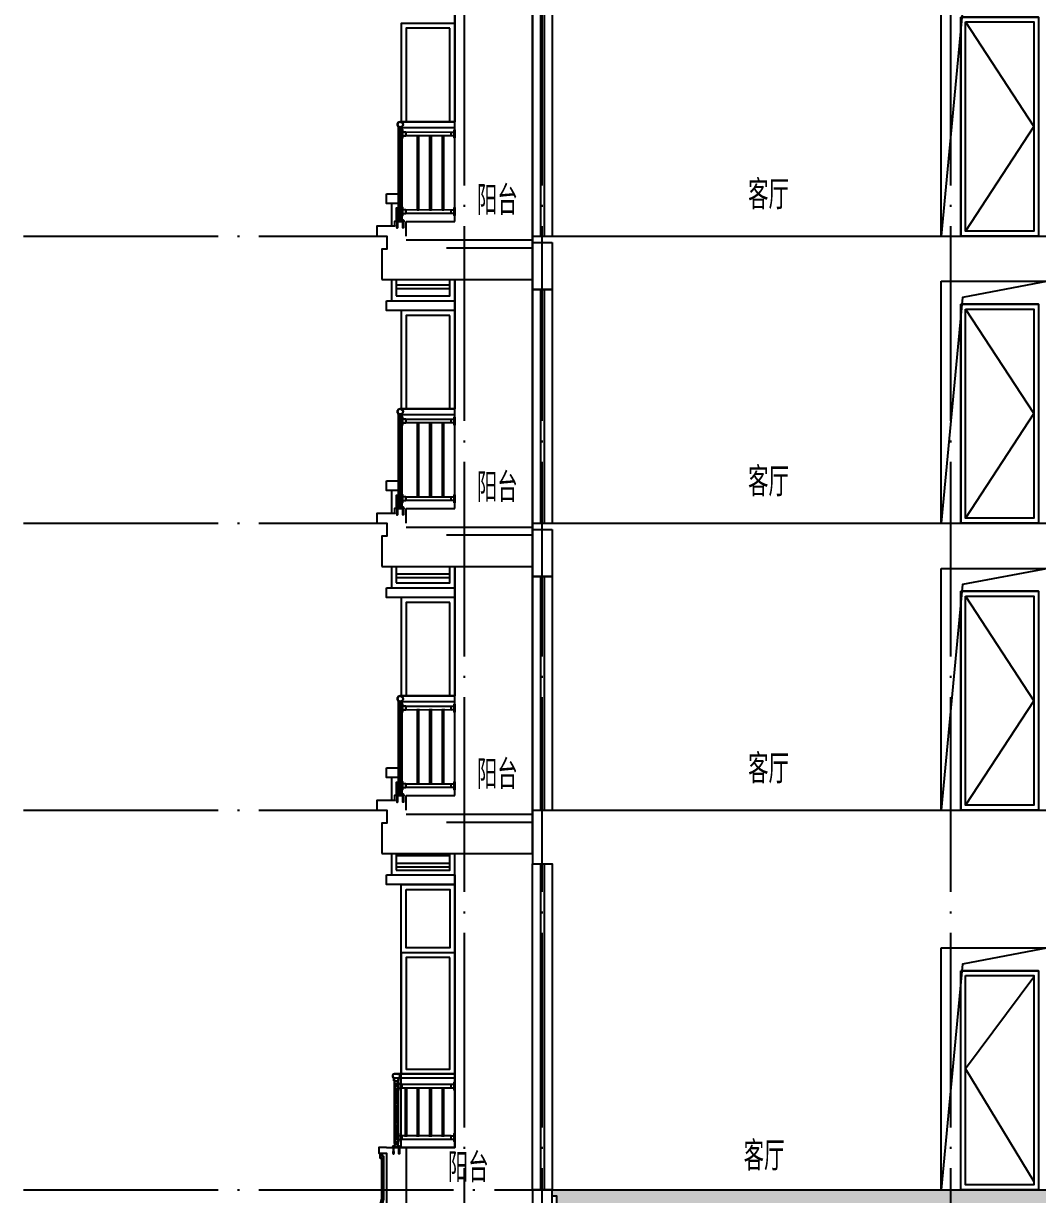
# Model space of a CAD drawing. Extents: x -12446 to 284554, y -295110 to 165007.
# Drawn here: x 242950 to 253372, y -255057 to -243022 of the extents above; entities that cross this region are included whole.
import ezdxf

# ---------------------------------------------------------------- set-up
doc = ezdxf.new("R2010")
doc.units = 0
doc.header["$LTSCALE"] = 1000
for name, pattern in [('AX-14-E$0$CENTER', [2, 1.25, -0.25, 0.25, -0.25]), ('AX-14-E$0$DOTE', [2.42, 2, -0.2, 0.02, -0.2]), ('AX-14-E$0$HIDDEN', [0.375, 0.25, -0.125])]:
    doc.linetypes.add(name, pattern=pattern)
doc.layers.get('0').update_dxf_attribs({"linetype": 'CONTINUOUS'})
doc.layers.get('Defpoints').update_dxf_attribs({"linetype": 'CONTINUOUS'})
for name, color, linetype in [('A-Anno-Note', 241, 'CONTINUOUS'), ('AX-14-E$0$A-Detl-Fine', 152, 'CONTINUOUS'), ('AX-14-E$0$A-Detl-Patt', 8, 'CONTINUOUS'), ('AX-14-E$0$A-Detl-Thin', 131, 'CONTINUOUS'), ('AX-14-E$0$A-elev-HRAL', 61, 'CONTINUOUS'), ('AX-14-E$0$A-TEXT', 7, 'CONTINUOUS'), ('AX-14-E$0$A-Wall', 2, 'CONTINUOUS'), ('AX-14-E$0$Ax-T-D00$0$Ax-T-D$0$Ax-T-GC$0$A-Detl-Medm', 40, 'CONTINUOUS'), ('AX-14-E$0$Ax-T-D00$0$Ax-T-D$0$Ax-T-GC$0$Ax-D17-01~02-D01~05$0$A-Detl-Thin', 131, 'CONTINUOUS'), ('AX-14-E$0$Ax-T-D00$0$Ax-T-D$0$埋件', 252, 'CONTINUOUS'), ('AX-14-E$0$Ax-T-D00$0$Ax-T-D$0$栏杆型材', 82, 'CONTINUOUS'), ('AX-14-E$0$AX-T-LMCZ-Z$1$AX-13-E01-E03$0$家具与填充', 251, 'CONTINUOUS'), ('AX-14-E$0$HATCH', 8, 'CONTINUOUS'), ('AX-14-E$0$埋件', 252, 'CONTINUOUS'), ('AX-14-E$0$栏杆型材', 82, 'CONTINUOUS'), ('AX-14-E$0$阳台栏杆扶手', 82, 'CONTINUOUS')]:
    doc.layers.add(name, color=color, linetype=linetype)
doc.layers.add('AX-14-E$0$A-Grid', color=222, linetype='AX-14-E$0$DOTE', plot=False)
doc.layers.add('AX-14-E$0$花形线', color=241, linetype='CONTINUOUS', lineweight=15)
doc.styles.add('AX-14-E$0$SZUL_HZ', font='xcsg.shx', dxfattribs={"width": 0.8, "bigfont": 'HZTXT.shx'})
pattern_1 = [(45, (-121396.7864, -21230.2084), (-3.36759605, 3.36759605), []), (45, (-121394.5413, -21230.2084), (-3.36759605, 3.36759605), [])]

# ---------------------------------------------------------------- blocks, each defined once
blk = doc.blocks.new('AX-14-E$0$aweyhregwe3yeha')
at = {"layer": 'AX-14-E$0$AX-T-LMCZ-Z$1$AX-13-E01-E03$0$家具与填充'}
h = blk.add_hatch(dxfattribs=at)
h.set_pattern_fill('ANSI32', color=256, scale=24, angle=135)
h.set_pattern_definition([(180, (0, 0), (-1e-14, -114.3), []), (180, (-38.1, 38.1), (-1e-14, -114.3), [])])
h.paths.add_polyline_path([(349622, 149885), (350172, 149885), (350172, 150785), (349622, 150785)])
at = {"layer": 'AX-14-E$0$A-Detl-Fine'}
blk.add_lwpolyline([(349622, 149885), (350172, 149885), (350172, 150785), (349622, 150785)], close=True, dxfattribs=at)
at = {"layer": 'AX-14-E$0$A-Detl-Thin'}
for points in [[(349522, 150935), (350222, 150935), (350222, 150835), (349522, 150835)], [(349572, 149835), (350222, 149835), (350222, 150835), (349572, 150835)], [(349522, 149835), (350222, 149835), (350222, 149735), (349522, 149735)]]:
    blk.add_lwpolyline(points, close=True, dxfattribs=at)
blk = doc.blocks.new('AX-14-E$0$Ax-T-D00$0$Ax-T-D$0$M8X80膨胀螺丝')
at = {"layer": 'AX-14-E$0$Ax-T-D00$0$Ax-T-D$0$埋件'}
for p, q in [((-3, 9), (3, 9)), ((-3, -6), (-3, 0)), ((-2, 3), (-2, 6)), ((2, 3), (2, 6)), ((3, -6), (3, 0))]:
    blk.add_line(p, q, dxfattribs=at)
for points in [[(6, 0), (-6, 0), (-6, 1), (6, 1)], [(2, -68), (2, -48), (3, -48), (3, -68), (4, -68), (4, -62), (4, -6), (-4, -6), (-4, -62), (-4, -68), (-3, -68), (-3, -48), (-2, -48), (-2, -68)]]:
    blk.add_lwpolyline(points, close=True, dxfattribs=at)
blk.add_lwpolyline([(3, 3, 0.152179), (4, 3, 0.414214), (5, 3), (5, 6, 0.414214), (4, 6, 0.152179), (3, 6, 0.414214), (2, 6, 0.414214), (2, 6, 0.106972), (-2, 6, 0.414214), (-2, 6, 0.414214), (-3, 6, 0.163695), (-4, 6, 0.414214), (-5, 6), (-5, 3, 0.414214), (-4, 3, 0.163695), (-3, 3, 0.414214), (-2, 3, 0.414214), (-2, 3, 0.106972), (2, 3, 0.414214), (2, 3, 0.414214)], format="xyb", close=True, dxfattribs=at)
for points in [[(5, 1), (5, 2), (-5, 2), (-5, 1)], [(-3, 7), (-3, 9), (-2, 9), (2, 9), (3, 9), (3, 7)], [(-3, -68), (-3, -71), (3, -71), (3, -68)]]:
    blk.add_lwpolyline(points, dxfattribs=at)
for points in [[(4, 7, -0.133077), (3, 7), (-3, 7, -0.130908), (-4, 7)], [(4, 3, 0.133077), (3, 2), (-3, 2, 0.130908), (-4, 3)]]:
    blk.add_lwpolyline(points, format="xyb", dxfattribs=at)
at = {"layer": 'Defpoints', "color": 1}
blk.add_line((0, -76), (0, 14), dxfattribs=at)
blk = doc.blocks.new('AX-14-E$0$Ax-T-D00$0$Ax-T-D$0$80X80X5钢片')
at = {"layer": 'AX-14-E$0$Ax-T-D00$0$Ax-T-D$0$埋件'}
h = blk.add_hatch(dxfattribs=at)
h.set_pattern_fill('ANSI32', color=256)
h.set_pattern_definition(pattern_1)
h.paths.add_polyline_path([(-40, 0), (40, 0), (40, 5), (-40, 5)])
blk.add_lwpolyline([(-40, 0), (40, 0), (40, 5), (-40, 5)], close=True, dxfattribs=at)
blk = doc.blocks.new('AX-14-E$0$32固定座立面')
at = {"layer": 'AX-14-E$0$栏杆型材', "color": 6, "linetype": 'Continuous'}
blk.add_line((-7, -22), (-7, 22), dxfattribs=at)
blk.add_lwpolyline([(-7, -22, 0.41166), (-10, -19), (-36, -19, -0.41166), (-37, -18), (-37, 18, -0.41166), (-36, 19), (-10, 19, 0.41166), (-7, 22), (-7, 39, -0.41166), (-5, 41), (0, 41), (0, -41), (-5, -41, -0.41166), (-7, -39)], format="xyb", close=True, dxfattribs=at)
blk = doc.blocks.new('AX-14-E$0$1RSFSFSGR5')
at = {"layer": 'AX-14-E$0$A-Detl-Patt'}
blk.add_lwpolyline([(345264, 445643), (344383, 445477), (344164, 443158)], dxfattribs=at)
at = {"layer": 'AX-14-E$0$A-Detl-Thin'}
for p, q in [((339964, 446043), (340164, 446043)), ((340164, 446043), (340164, 445558)), ((340044, 445558), (340044, 443158)), ((340084, 445558), (340084, 443158)), ((340164, 445558), (340164, 443158)), ((344164, 443158), (344164, 445643)), ((344164, 445643), (345264, 445643)), ((344164, 443158), (344164, 445643)), ((345164, 445408), (344364, 445408)), ((344364, 445408), (344364, 443158)), ((344414, 445358), (345114, 444283)), ((345114, 444283), (344414, 443208)), ((340164, 443158), (348164, 443158)), ((339964, 442608), (340164, 442608))]:
    blk.add_line(p, q, dxfattribs=at)
for points in [[(344364, 445408), (345164, 445408), (345164, 443158), (344364, 443158)], [(344414, 445358), (345114, 445358), (345114, 443208), (344414, 443208)]]:
    blk.add_lwpolyline(points, close=True, dxfattribs=at)
at = {"layer": 'AX-14-E$0$A-TEXT', "linetype": 'Continuous', "style": 'AX-14-E$0$SZUL_HZ', "width": 0.7}
blk.add_text('客厅', height=300, dxfattribs=at).set_placement((342179, 443433))
blk.add_wipeout([(338415, 442713), (339964, 442713), (339964, 445663), (339164, 445663), (339164, 444333), (338604, 444333), (338584, 444325), (338575, 444304), (338584, 444283), (338584, 443308), (338544, 443308), (338544, 443258), (338365, 443258), (338365, 443158), (338465, 443158), (338465, 443023), (338415, 443023)]).dxf.layer = 'AX-14-E$0$A-Detl-Thin'
at = {"layer": 'AX-14-E$0$Ax-T-D00$0$Ax-T-D$0$Ax-T-GC$0$Ax-D17-01~02-D01~05$0$A-Detl-Thin'}
h = blk.add_hatch(dxfattribs=at)
h.set_pattern_fill('ANSI32', color=256, style=0)
h.set_pattern_definition([(45, (214579.9354, 422462.778), (-3.36759605, 3.36759605), []), (45, (214582.1804, 422462.778), (-3.36759605, 3.36759605), [])])
edge = h.paths.add_edge_path(flags=17)
edge.add_arc((338604, 444304), 27.5, 0, 360)
edge = h.paths.add_edge_path()
edge.add_arc((338604, 444304), 29, 0, 360)
h = blk.add_hatch(dxfattribs=at)
h.set_pattern_fill('ANSI32', color=5, style=0)
h.set_pattern_definition([(45, (214579.9354, 422567.778), (-3.36759605, 3.36759605), []), (45, (214582.1804, 422567.778), (-3.36759605, 3.36759605), [])])
h.paths.add_polyline_path([(338618, 444250), (338591, 444250), (338591, 444277), (338618, 444277)], flags=16)
h.paths.add_polyline_path([(338619, 444248), (338589, 444248), (338589, 444278), (338619, 444278)])
h = blk.add_hatch(dxfattribs=at)
h.set_pattern_fill('ANSI32', color=256, style=0)
h.set_pattern_definition([(45, (214579.9354, 422436.778), (-3.36759605, 3.36759605), []), (45, (214582.1804, 422436.778), (-3.36759605, 3.36759605), [])])
h.paths.add_polyline_path([(338618, 443320), (338591, 443320), (338591, 443337), (338618, 443337)], flags=16)
h.paths.add_polyline_path([(338619, 443318), (338589, 443318), (338589, 443338), (338619, 443338)])
at = {"layer": 'AX-14-E$0$A-Detl-Thin'}
for p, q in [((339964, 445558), (339964, 446043)), ((339164, 443308), (339164, 445663)), ((340164, 445558), (339964, 445558)), ((339964, 445558), (339964, 443158)), ((338664, 443158), (338664, 443308)), ((338664, 443308), (339164, 443308)), ((339964, 443158), (339964, 443033)), ((339964, 443158), (340164, 443158)), ((338664, 443118), (339964, 443118)), ((339964, 443033), (339079, 443033)), ((339964, 443093), (339964, 442608)), ((338664, 442713), (339164, 442713))]:
    blk.add_line(p, q, dxfattribs=at)
blk.add_lwpolyline([(338415, 442713), (339964, 442713), (339964, 445663), (339164, 445663), (339164, 444333), (338604, 444333), (338584, 444325), (338575, 444304), (338584, 444283), (338584, 443308), (338544, 443308), (338544, 443258), (338365, 443258), (338365, 443158), (338465, 443158), (338465, 443023), (338415, 443023)], close=True, dxfattribs=at)
at = {"layer": 'AX-14-E$0$A-elev-HRAL', "ltscale": 10}
for points in [[(338799, 444191, -0.414214), (338800, 444191), (338800, 444189, -0.414214), (338799, 444188), (338774, 444188, -0.414214), (338774, 444189), (338774, 444191, -0.414214), (338774, 444191)], [(338928, 444191, -0.414214), (338929, 444191), (338929, 444189, -0.414214), (338928, 444188), (338903, 444188, -0.414214), (338903, 444189), (338903, 444191, -0.414214), (338903, 444191)], [(339057, 444191, -0.414214), (339058, 444191), (339058, 444189, -0.414214), (339057, 444188), (339032, 444188, -0.414214), (339032, 444189), (339032, 444191, -0.414214), (339032, 444191)]]:
    blk.add_lwpolyline(points, format="xyb", close=True, dxfattribs=at)
for points in [[(338777, 443428), (338796, 443428), (338796, 444188), (338777, 444188)], [(338906, 443428), (338925, 443428), (338925, 444188), (338906, 444188)], [(339035, 443428), (339054, 443428), (339054, 444188), (339035, 444188)]]:
    blk.add_lwpolyline(points, close=True, dxfattribs=at)
at = {"layer": 'AX-14-E$0$Ax-T-D00$0$Ax-T-D$0$Ax-T-GC$0$Ax-D17-01~02-D01~05$0$A-Detl-Thin'}
for points in [[(338584, 444283), (338584, 443338), (338624, 443338), (338624, 444283)], [(338624, 444278), (338624, 444275)]]:
    blk.add_lwpolyline(points, dxfattribs=at)
at = {"layer": 'AX-14-E$0$Ax-T-D00$0$Ax-T-D$0$Ax-T-GC$0$Ax-D17-01~02-D01~05$0$A-Detl-Thin', "color": 5}
for points in [[(338619, 444248), (338589, 444248), (338589, 444278), (338619, 444278)], [(338618, 444250), (338591, 444250), (338591, 444277), (338618, 444277)], [(338594, 443338), (338614, 443338), (338614, 444248), (338594, 444248)]]:
    blk.add_lwpolyline(points, close=True, dxfattribs=at)
at = {"layer": 'AX-14-E$0$Ax-T-D00$0$Ax-T-D$0$Ax-T-GC$0$Ax-D17-01~02-D01~05$0$A-Detl-Thin'}
for points in [[(338584, 443313), (338624, 443313), (338624, 443338), (338584, 443338)], [(338619, 443318), (338589, 443318), (338589, 443338), (338619, 443338)], [(338618, 443320), (338591, 443320), (338591, 443337), (338618, 443337)]]:
    blk.add_lwpolyline(points, close=True, dxfattribs=at)
for radius in [29, 27.5]:
    blk.add_circle((338604, 444304), radius, dxfattribs=at)
at = {"layer": 'AX-14-E$0$栏杆型材'}
for p, q in [((338604, 444333), (339164, 444333)), ((338604, 444275), (339164, 444275))]:
    blk.add_line(p, q, dxfattribs=at)
for points in [[(339127, 444223), (338661, 444224), (338661, 444192), (339127, 444191)], [(339127, 443425), (338661, 443426), (338661, 443394), (339127, 443393)]]:
    blk.add_lwpolyline(points, close=True, dxfattribs=at)
at = {"layer": 'AX-14-E$0$A-elev-HRAL', "extrusion": (0, 0, -1), "zscale": -1}
for p in [(-338624, 444208), (-338624, 443410)]:
    blk.add_blockref('AX-14-E$0$32固定座立面', p, dxfattribs=at)
at = {"layer": 'AX-14-E$0$A-elev-HRAL'}
for p in [(339164, 444207), (339164, 443409)]:
    blk.add_blockref('AX-14-E$0$32固定座立面', p, dxfattribs=at)
at = {"layer": 'AX-14-E$0$Ax-T-D00$0$Ax-T-D$0$Ax-T-GC$0$A-Detl-Medm', "linetype": 'Continuous'}
blk.add_blockref('AX-14-E$0$Ax-T-D00$0$Ax-T-D$0$M8X80膨胀螺丝', (338574, 443313), dxfattribs=at)
at = {"layer": 'AX-14-E$0$Ax-T-D00$0$Ax-T-D$0$Ax-T-GC$0$A-Detl-Medm', "linetype": 'Continuous', "xscale": -1}
blk.add_blockref('AX-14-E$0$Ax-T-D00$0$Ax-T-D$0$M8X80膨胀螺丝', (338634, 443313), dxfattribs=at)
at = {"layer": 'AX-14-E$0$Ax-T-D00$0$Ax-T-D$0$栏杆型材'}
blk.add_blockref('AX-14-E$0$Ax-T-D00$0$Ax-T-D$0$80X80X5钢片', (338604, 443308), dxfattribs=at)
at = {"layer": 'AX-14-E$0$A-TEXT', "linetype": 'Continuous', "style": 'AX-14-E$0$SZUL_HZ', "width": 0.7}
blk.add_text('阳台', height=300, dxfattribs=at).set_placement((339392, 443375))
blk = doc.blocks.new('AX-14-E$0$M8X80膨胀螺丝')
at = {"layer": 'AX-14-E$0$埋件'}
for p, q in [((-3, 9), (3, 9)), ((-3, -6), (-3, 0)), ((-2, 3), (-2, 6)), ((2, 3), (2, 6)), ((3, -6), (3, 0))]:
    blk.add_line(p, q, dxfattribs=at)
for points in [[(6, 0), (-6, 0), (-6, 1), (6, 1)], [(2, -68), (2, -48), (3, -48), (3, -68), (4, -68), (4, -62), (4, -6), (-4, -6), (-4, -62), (-4, -68), (-3, -68), (-3, -48), (-2, -48), (-2, -68)]]:
    blk.add_lwpolyline(points, close=True, dxfattribs=at)
blk.add_lwpolyline([(3, 3, 0.152179), (4, 3, 0.414214), (5, 3), (5, 6, 0.414214), (4, 6, 0.152179), (3, 6, 0.414214), (2, 6, 0.414214), (2, 6, 0.106972), (-2, 6, 0.414214), (-2, 6, 0.414214), (-3, 6, 0.163695), (-4, 6, 0.414214), (-5, 6), (-5, 3, 0.414214), (-4, 3, 0.163695), (-3, 3, 0.414214), (-2, 3, 0.414214), (-2, 3, 0.106972), (2, 3, 0.414214), (2, 3, 0.414214)], format="xyb", close=True, dxfattribs=at)
for points in [[(5, 1), (5, 2), (-5, 2), (-5, 1)], [(-3, 7), (-3, 9), (-2, 9), (2, 9), (3, 9), (3, 7)], [(-3, -68), (-3, -71), (3, -71), (3, -68)]]:
    blk.add_lwpolyline(points, dxfattribs=at)
for points in [[(4, 7, -0.133077), (3, 7), (-3, 7, -0.130908), (-4, 7)], [(4, 3, 0.133077), (3, 2), (-3, 2, 0.130908), (-4, 3)]]:
    blk.add_lwpolyline(points, format="xyb", dxfattribs=at)
at = {"layer": 'Defpoints', "color": 1}
blk.add_line((0, -76), (0, 14), dxfattribs=at)
blk = doc.blocks.new('AX-14-E$0$80X80X5钢片')
at = {"layer": 'AX-14-E$0$埋件'}
h = blk.add_hatch(dxfattribs=at)
h.set_pattern_fill('ANSI32', color=256)
h.set_pattern_definition(pattern_1)
h.paths.add_polyline_path([(-40, 0), (40, 0), (40, 5), (-40, 5)])
blk.add_lwpolyline([(-40, 0), (40, 0), (40, 5), (-40, 5)], close=True, dxfattribs=at)
blk = doc.blocks.new('AX-14-E$0$32固定座平面')
at = {"layer": 'AX-14-E$0$A-elev-HRAL'}
for p, q in [((-19, 22), (-19, -22)), ((19, 22), (-19, 22)), ((19, 19), (-19, 19)), ((-3, 28), (-3, 33)), ((3, 28), (3, 33)), ((19, 22), (19, -22)), ((19, -19), (-19, -19)), ((19, -22), (-19, -22)), ((-3, -28), (-3, -32)), ((3, -28), (3, -32))]:
    blk.add_line(p, q, dxfattribs=at)
blk.add_lwpolyline([(-16, -16), (16, -16), (16, 16), (-16, 16)], close=True, dxfattribs=at)
for centre in [(0, 30), (0, -30)]:
    blk.add_circle(centre, 8.48, dxfattribs=at)
for centre, radius, start, end in [((0, 22), 19.3, 0.1482, 179.8518), ((0, 33), 3.49, 0, 180), ((0, 28), 3.49, 180, 0), ((0, -22), 19.3, 180.1482, 359.8518), ((0, -28), 3.49, 0, 180), ((0, -32), 3.49, 180, 0)]:
    blk.add_arc(centre, radius, start, end, dxfattribs=at)
blk = doc.blocks.new('AX-14-E$0$40固定侧立面图')
at = {"layer": 'AX-14-E$0$A-elev-HRAL', "linetype": 'Continuous'}
for p, q in [((-25, 0), (25, 0)), ((-24, -30), (-25, 0)), ((25, 0), (24, -30)), ((-23, -31), (23, -31)), ((23, -30), (23, -31))]:
    blk.add_line(p, q, dxfattribs=at)
at = {"layer": 'AX-14-E$0$A-elev-HRAL', "linetype": 'AX-14-E$0$HIDDEN'}
for p, q in [((-25, -1), (25, -1)), ((21, -3), (-21, -3)), ((-21, -3), (-21, -31)), ((-8, -1), (-8, -1)), ((-8, -1), (-8, -1)), ((-8, -1), (-8, -1)), ((-8, -1), (-8, -1)), ((-8, -1), (-1, -1)), ((-7, -1), (-7, -1)), ((-7, -1), (-7, -1)), ((-7, -1), (-7, -1)), ((-7, -1), (-7, -1)), ((-6, -1), (-6, -1)), ((-6, -1), (-6, -1)), ((-6, -1), (-6, -1)), ((-6, -1), (-6, -1)), ((-6, -1), (-6, -1)), ((-5, -1), (-5, -1)), ((-5, -1), (-5, -1)), ((-5, -1), (-5, -1)), ((-5, -1), (-5, -1)), ((-5, -1), (-5, -1)), ((-5, -1), (-5, -1)), ((-4, -1), (-4, -1)), ((-4, -1), (-4, -1)), ((-4, -1), (-4, -1)), ((-3, -1), (-3, -1)), ((-3, -1), (-3, -1)), ((-3, -1), (-3, -1)), ((-3, -1), (-3, -1)), ((-3, -1), (-3, -1)), ((-2, -1), (-2, -1)), ((-2, -1), (-2, -1)), ((-2, -1), (-2, -1)), ((-2, -1), (-2, -1)), ((-2, -1), (-2, -1)), ((-2, -1), (-2, -1)), ((-2, -1), (-2, -1)), ((-1, -1), (-1, -1)), ((-1, -1), (-1, -1)), ((-1, -1), (-1, -1)), ((0, -1), (0, -1)), ((0, -1), (8, -1)), ((1, -1), (1, -1)), ((1, -1), (1, -1)), ((2, -1), (2, -1)), ((2, -1), (2, -1)), ((2, -1), (2, -1)), ((2, -1), (2, -1)), ((2, -1), (2, -1)), ((2, -1), (2, -1)), ((3, -1), (3, -1)), ((3, -1), (3, -1)), ((4, -1), (4, -1)), ((4, -1), (4, -1)), ((4, -1), (4, -1)), ((5, -1), (5, -1)), ((5, -1), (5, -1)), ((5, -1), (5, -1)), ((6, -1), (6, -1)), ((6, -1), (6, -1)), ((6, -1), (6, -1)), ((6, -1), (6, -1)), ((6, -1), (6, -1)), ((6, -1), (6, -1)), ((6, -1), (6, -1)), ((7, -1), (7, -1)), ((7, -1), (7, -1)), ((7, -1), (7, -1)), ((8, -1), (8, -1)), ((21, -3), (21, -31))]:
    blk.add_line(p, q, dxfattribs=at)
at = {"layer": 'AX-14-E$0$A-elev-HRAL', "linetype": 'AX-14-E$0$CENTER'}
for p, q in [((-23, -30), (-24, -1)), ((-23, -30), (23, -30)), ((-23, -30), (-23, -31)), ((24, -1), (23, -30))]:
    blk.add_line(p, q, dxfattribs=at)
at = {"layer": 'AX-14-E$0$A-elev-HRAL', "linetype": 'Continuous'}
for centre, start, end in [((-23, -30), 180.6, 270), ((23, -30), 270, 359.4)]:
    blk.add_arc(centre, 1.05, start, end, dxfattribs=at)
at = {"layer": 'AX-14-E$0$A-elev-HRAL', "linetype": 'AX-14-E$0$CENTER'}
for points, knots in [([(-24, -30), (-24, -30), (-24, -30), (-24, -30), (-24, -30), (-24, -30), (-24, -30), (-24, -30), (-24, -30), (-24, -30), (-24, -30), (-24, -30), (-24, -30), (-24, -30), (-24, -30), (-23, -30), (-23, -30)], [0, 0, 0, 0, 0.001283, 0.00493, 0.010959, 0.019358, 0.043195, 0.076271, 0.11824, 0.168675, 0.22714, 0.293061, 0.444542, 0.617382, 0.80517, 1.000083, 1.000083, 1.000083, 1.000083]), ([(23, -30), (23, -30), (24, -30), (24, -30), (24, -30), (24, -30), (24, -30), (24, -30), (24, -30), (24, -30), (24, -30), (24, -30), (24, -30), (24, -30), (24, -30), (24, -30), (24, -30)], [0, 0, 0, 0, 0.194913, 0.3827, 0.555541, 0.707021, 0.772942, 0.831408, 0.881844, 0.923812, 0.956888, 0.980723, 0.989121, 0.995151, 0.998798, 1.000083, 1.000083, 1.000083, 1.000083])]:
    blk.add_open_spline(points, degree=3, knots=knots, dxfattribs=at)
blk = doc.blocks.new('AX-14-E$0$A$C049F2A30')
at = {"layer": 'AX-14-E$0$HATCH'}
h = blk.add_hatch(dxfattribs=at)
h.set_pattern_fill('ANSI32', color=256, style=0)
h.set_pattern_definition([(45, (-336738.538, 89530.5323), (-3.367596045, 3.367596045), []), (45, (-336736.293, 89530.5323), (-3.367596045, 3.367596045), [])])
h.paths.add_polyline_path([(-15, 604), (15, 604), (15, 634), (-15, 634)], flags=16)
h.paths.add_polyline_path([(-16, 603), (16, 603), (16, 635), (-16, 635)])
h = blk.add_hatch(dxfattribs=at)
h.set_pattern_fill('ANSI32', color=256, style=0)
h.set_pattern_definition([(45, (-336738.538, 88982.5323), (-3.367596045, 3.367596045), []), (45, (-336736.293, 88982.5323), (-3.367596045, 3.367596045), [])])
h.paths.add_polyline_path([(-15, 56), (15, 56), (15, 86), (-15, 86)], flags=16)
h.paths.add_polyline_path([(-16, 55), (16, 55), (16, 87), (-16, 87)])
at = {"layer": 'AX-14-E$0$花形线'}
h = blk.add_hatch(dxfattribs=at)
h.set_pattern_fill('ANSI32', color=256, scale=5, style=0)
h.set_pattern_definition([(45, (-332884.924, 84502.817), (-16.8379802, 16.8379802), []), (45, (-332873.699, 84502.817), (-16.8379802, 16.8379802), [])])
h.paths.add_polyline_path([(10, 87), (-10, 87), (-10, 603), (10, 603)])
at = {"layer": 'AX-14-E$0$阳台栏杆扶手'}
h = blk.add_hatch(dxfattribs=at)
h.set_pattern_fill('ANSI32', color=256, style=0)
h.set_pattern_definition([(45, (-329411.934, 164249.272), (-3.367596045, 3.367596045), []), (45, (-329409.689, 164249.272), (-3.367596045, 3.367596045), [])])
edge = h.paths.add_edge_path(flags=16)
edge.add_line((20, 753), (-20, 753))
edge.add_arc((-20, 735), 18.5, 90, 180)
edge.add_arc((-20, 735), 18.5, 180, 270)
edge.add_line((-20, 716), (20, 716))
edge.add_arc((20, 735), 18.5, 270, 360)
edge.add_arc((20, 735), 18.5, 360, 450)
edge = h.paths.add_edge_path()
edge.add_line((20, 755), (-20, 755))
edge.add_arc((-20, 735), 20, 90, 180)
edge.add_arc((-20, 735), 20, 180, 270)
edge.add_line((-20, 715), (20, 715))
edge.add_arc((20, 735), 20, 270, 360)
edge.add_arc((20, 735), 20, 0, 90)
at = {"layer": 'AX-14-E$0$栏杆型材'}
for points in [[(20, 715), (20, 55), (-20, 55), (-20, 715)], [(-16, 603), (16, 603), (16, 635), (-16, 635)], [(-15, 604), (15, 604), (15, 634), (-15, 634)], [(-20, 5), (20, 5), (20, 55), (-20, 55)], [(-16, 55), (16, 55), (16, 87), (-16, 87)], [(-15, 56), (15, 56), (15, 86), (-15, 86)]]:
    blk.add_lwpolyline(points, close=True, dxfattribs=at)
at = {"layer": 'AX-14-E$0$栏杆型材', "color": 8}
for points in [[(-20, 635), (-20, 707)], [(20, 587), (20, 697)]]:
    blk.add_lwpolyline(points, dxfattribs=at)
at = {"layer": 'AX-14-E$0$花形线'}
blk.add_lwpolyline([(10, 87), (-10, 87), (-10, 603), (10, 603)], close=True, dxfattribs=at)
at = {"layer": 'AX-14-E$0$阳台栏杆扶手'}
blk.add_lwpolyline([(20, 755), (-20, 755, 0.414214), (-40, 735), (-40, 735, 0.414214), (-20, 715), (20, 715, 0.414214), (40, 735, 0.414214), (20, 755)], format="xyb", dxfattribs=at)
blk.add_lwpolyline([(20, 753), (-20, 753, 0.414214), (-38, 735, 0.414214), (-20, 716), (20, 716, 0.414214), (38, 735, 0.414214)], format="xyb", close=True, dxfattribs=at)
at = {"layer": 'AX-14-E$0$A-elev-HRAL'}
blk.add_blockref('AX-14-E$0$40固定侧立面图', (0, 715), dxfattribs=at)
at = {"layer": 'AX-14-E$0$A-elev-HRAL', "extrusion": (0, 0, -1), "zscale": -1}
for p in [(0, 619), (0, 71)]:
    blk.add_blockref('AX-14-E$0$32固定座平面', p, dxfattribs=at)
at = {"layer": 'AX-14-E$0$栏杆型材'}
for name, p in [('AX-14-E$0$80X80X5钢片', (0, 0)), ('AX-14-E$0$M8X80膨胀螺丝', (-30, 5))]:
    blk.add_blockref(name, p, dxfattribs=at)
at = {"layer": 'AX-14-E$0$栏杆型材', "xscale": -1}
blk.add_blockref('AX-14-E$0$M8X80膨胀螺丝', (30, 5), dxfattribs=at)
blk = doc.blocks.new('AX-14-E$0$A$C0AF705B0')
at = {"layer": 'AX-14-E$0$A-Detl-Patt'}
h = blk.add_hatch(dxfattribs=at)
h.set_pattern_fill('混凝土', color=256, scale=50)
h.set_pattern_definition([(50, (-245829.03, 261313.84), (358.6301, -31.37607), [37.5, -412.5]), (355, (-245829.03, 261313.84), (-69.37567, 376.09607), [30, -330]), (100.4514, (-245799.15, 261311.22), (289.2547, 344.71977), [31.8701, -350.57106]), (46.1842, (-245829.03, 261413.84), (533.6205, -82.7595), [56.25, -618.75]), (96.6356, (-245784.56, 261406.94), (467.33135, 487.0589), [47.80514, -525.8565]), (351.1842, (-245829.03, 261413.84), (467.331, 487.0593), [45, -495]), (21, (-245779.03, 261388.84), (298.45353, -201.30945), [37.5, -412.5]), (326, (-245779.03, 261388.84), (121.65767, 362.57502), [30, -330]), (71.4514, (-245754.16, 261372.06), (420.1113, 161.26525), [31.8701, -350.57106]), (37.5, (-245829.03, 261313.84), (6.079928, 166.446927), [0, -326, 0, -335, 0, -331.25]), (7.5, (-245829.03, 261313.84), (131.53477, 197.20586), [0, -191, 0, -318.5, 0, -126.25]), (327.5, (-245940.53, 261313.84), (266.91122, -11.277436), [0, -125, 0, -390, 0, -517.5]), (317.5, (-245990.53, 261313.84), (291.59308, 50.05249), [0, -162.5, 0, -259, 0, -367.5])])
h.paths.add_polyline_path([(13700, 979), (13700, 259), (2450, 259), (2450, 994), (2400, 994), (2400, 1059), (10400, 1059), (10400, 1039), (13900, 1039), (13900, 979)])
at = {"layer": 'AX-14-E$0$A-Detl-Thin'}
h = blk.add_hatch(color=256, dxfattribs=at)
h.dxf.hatch_style = 1
h.paths.add_polyline_path([(635, 609), (635, 905), (650, 965), (650, 1384), (635, 1384), (635, 1434), (655, 1434), (655, 1404), (670, 1404), (670, 963), (655, 903), (655, 609)])
at = {"layer": 'AX-14-E$0$A-Detl-Patt'}
blk.add_lwpolyline([(7500, 3544), (6618, 3377), (6400, 1059)], dxfattribs=at)
at = {"layer": 'AX-14-E$0$A-Detl-Thin'}
for p, q in [((1400, 1494), (1400, 4514)), ((2280, 4409), (2280, 1059)), ((2320, 4409), (2320, 1059)), ((6400, 1059), (6400, 3544)), ((6400, 3544), (7500, 3544)), ((7400, 3309), (6600, 3309)), ((7350, 3242), (6650, 2301)), ((6650, 2301), (7350, 1142)), ((700, 1494), (900, 1494)), ((900, 1494), (900, 609)), ((900, 1494), (1400, 1494)), ((900, 1059), (900, 934)), ((2200, 1059), (10400, 1059)), ((2200, 1059), (2200, 814)), ((2400, 814), (2400, 1059))]:
    blk.add_line(p, q, dxfattribs=at)
for points in [[(2200, 4409), (2400, 4409), (2400, 1059), (2200, 1059)], [(6600, 3309), (7400, 3309), (7400, 1059), (6600, 1059)], [(6650, 3259), (7350, 3259), (7350, 1109), (6650, 1109)], [(635, 609), (635, 905), (650, 965), (650, 1384), (635, 1384), (635, 1434), (655, 1434), (655, 1404), (670, 1404), (670, 963), (655, 903), (655, 609), (635, 609)], [(13700, 979), (13700, 259), (2450, 259), (2450, 994), (2400, 994), (2400, 1059), (10400, 1059), (10400, 1039), (13900, 1039), (13900, 979)]]:
    blk.add_lwpolyline(points, close=True, dxfattribs=at)
for points in [[(700, 1494), (620, 1494), (620, 1434), (635, 1434), (635, 1384), (650, 1384), (650, 965), (635, 905), (635, 609)], [(620, 1494), (620, 1434), (700, 1434), (700, 609), (635, 609)], [(620, 1494), (620, 1434), (700, 1434), (700, 609), (635, 609)], [(635, 1434), (635, 1384), (650, 1384), (650, 965), (635, 905), (635, 609)]]:
    blk.add_lwpolyline(points, dxfattribs=at)
at = {"layer": 'AX-14-E$0$A-elev-HRAL', "ltscale": 10}
for points in [[(912, 2107, -0.414214), (912, 2106), (912, 2104, -0.414214), (912, 2104), (887, 2104, -0.414214), (886, 2104), (886, 2106, -0.414214), (887, 2107)], [(1035, 2107, -0.414214), (1035, 2106), (1035, 2104, -0.414214), (1035, 2104), (1010, 2104, -0.414214), (1009, 2104), (1009, 2106, -0.414214), (1010, 2107)], [(1164, 2107, -0.414214), (1164, 2106), (1164, 2104, -0.414214), (1164, 2104), (1139, 2104, -0.414214), (1138, 2104), (1138, 2106, -0.414214), (1139, 2107)], [(1293, 2107, -0.414214), (1293, 2106), (1293, 2104, -0.414214), (1293, 2104), (1268, 2104, -0.414214), (1267, 2104), (1267, 2106, -0.414214), (1268, 2107)], [(912, 1611, 0.414214), (912, 1611), (912, 1613, 0.414214), (912, 1614), (887, 1614, 0.414214), (886, 1613), (886, 1611, 0.414214), (887, 1611)], [(1035, 1611, 0.414214), (1035, 1611), (1035, 1613, 0.414214), (1035, 1614), (1010, 1614, 0.414214), (1009, 1613), (1009, 1611, 0.414214), (1010, 1611)], [(1164, 1611, 0.414214), (1164, 1611), (1164, 1613, 0.414214), (1164, 1614), (1139, 1614, 0.414214), (1138, 1613), (1138, 1611, 0.414214), (1139, 1611)], [(1293, 1611, 0.414214), (1293, 1611), (1293, 1613, 0.414214), (1293, 1614), (1268, 1614, 0.414214), (1267, 1613), (1267, 1611, 0.414214), (1268, 1611)]]:
    blk.add_lwpolyline(points, format="xyb", close=True, dxfattribs=at)
for points in [[(890, 1614), (909, 1614), (909, 2104), (890, 2104)], [(1013, 1614), (1032, 1614), (1032, 2104), (1013, 2104)], [(1142, 1614), (1161, 1614), (1161, 2104), (1142, 2104)], [(1271, 1614), (1290, 1614), (1290, 2104), (1271, 2104)]]:
    blk.add_lwpolyline(points, close=True, dxfattribs=at)
at = {"layer": 'AX-14-E$0$栏杆型材'}
for points in [[(1363, 2139), (857, 2139), (857, 2107), (1363, 2107)], [(1363, 1611), (857, 1611), (857, 1579), (1363, 1579)]]:
    blk.add_lwpolyline(points, close=True, dxfattribs=at)
at = {"layer": 'AX-14-E$0$阳台栏杆扶手'}
blk.add_lwpolyline([(796, 2209), (1400, 2209), (1400, 2249), (795, 2249), (795, 2248)], dxfattribs=at)
at = {"color": 6, "linetype": 'ByBlock'}
blk.add_blockref('AX-14-E$0$A$C049F2A30', (800, 1494), dxfattribs=at)
at = {"layer": 'AX-14-E$0$A-elev-HRAL', "extrusion": (0, 0, -1), "zscale": -1}
for p in [(-820, 2123), (-820, 1595)]:
    blk.add_blockref('AX-14-E$0$32固定座立面', p, dxfattribs=at)
at = {"layer": 'AX-14-E$0$A-elev-HRAL'}
for p in [(1400, 2123), (1400, 1595)]:
    blk.add_blockref('AX-14-E$0$32固定座立面', p, dxfattribs=at)
at = {"layer": 'AX-14-E$0$A-TEXT', "linetype": 'Continuous', "style": 'AX-14-E$0$SZUL_HZ', "width": 0.7}
for s, p in [('客厅', (4369, 1256)), ('阳台', (1329, 1136))]:
    blk.add_text(s, height=300, dxfattribs=at).set_placement(p)
blk = doc.blocks.new('AX-14-E')
at = {"layer": 'AX-14-E$0$A-Detl-Fine'}
for points in [[(247332, -243072), (246882, -243072), (246882, -244722), (247332, -244722)], [(247332, -246022), (246882, -246022), (246882, -247672), (247332, -247672)], [(247332, -248972), (246882, -248972), (246882, -250622), (247332, -250622)], [(246882, -251922), (247332, -251922), (247332, -252522), (246882, -252522)], [(247332, -252622), (246882, -252622), (246882, -253767), (247332, -253767)]]:
    blk.add_lwpolyline(points, close=True, dxfattribs=at)
at = {"layer": 'AX-14-E$0$A-Detl-Thin'}
for points in [[(247382, -243022), (246832, -243022), (246832, -244772), (247382, -244772)], [(247382, -245972), (246832, -245972), (246832, -247722), (247382, -247722)], [(247382, -248922), (246832, -248922), (246832, -250672), (247382, -250672)], [(246832, -251872), (247382, -251872), (247382, -254572), (246832, -254572)], [(246832, -251872), (247382, -251872), (247382, -252572), (246832, -252572)], [(247382, -252572), (246832, -252572), (246832, -253817), (247382, -253817)]]:
    blk.add_lwpolyline(points, close=True, dxfattribs=at)
blk.add_lwpolyline([(247382, -254572), (247382, -251872)], dxfattribs=at)
at = {"layer": 'AX-14-E$0$A-Grid'}
for p, q in [((242950, -245207), (263970, -245207)), ((242950, -248157), (263970, -248157)), ((242950, -251107), (263970, -251107)), ((242950, -255007), (263970, -255007))]:
    blk.add_line(p, q, dxfattribs=at)
at = {"layer": 'AX-14-E$0$A-Detl-Thin'}
blk.add_blockref('AX-14-E$0$aweyhregwe3yeha', (-102840, -401607), dxfattribs=at)
blk.add_blockref('AX-14-E$0$1RSFSFSGR5', (-91782, -694265), dxfattribs=at)
blk.add_blockref('AX-14-E$0$aweyhregwe3yeha', (-102840, -398657), dxfattribs=at)
at = {"layer": 'AX-14-E$0$A-Wall'}
blk.add_blockref('AX-14-E$0$A$C0AF705B0', (245982, -256066), dxfattribs=at)
at = {"layer": 'AX-14-E$0$A-Detl-Thin'}
blk.add_blockref('AX-14-E$0$1RSFSFSGR5', (-91782, -691315), dxfattribs=at)
blk.add_blockref('AX-14-E$0$aweyhregwe3yeha', (-102840, -395707), dxfattribs=at)
blk.add_blockref('AX-14-E$0$1RSFSFSGR5', (-91782, -688365), dxfattribs=at)
at = {"layer": 'AX-14-E$0$A-Grid'}
for p, q in [((247482, -261627), (247482, -196459)), ((248282, -261627), (248282, -196459)), ((252482, -261627), (252482, -196459))]:
    blk.add_line(p, q, dxfattribs=at)

msp = doc.modelspace()

# ---------------------------------------------------------------- block references
at = {"layer": 'A-Anno-Note'}
msp.add_blockref('AX-14-E', (0, 0), dxfattribs=at)

doc.saveas('drawing.dxf')
